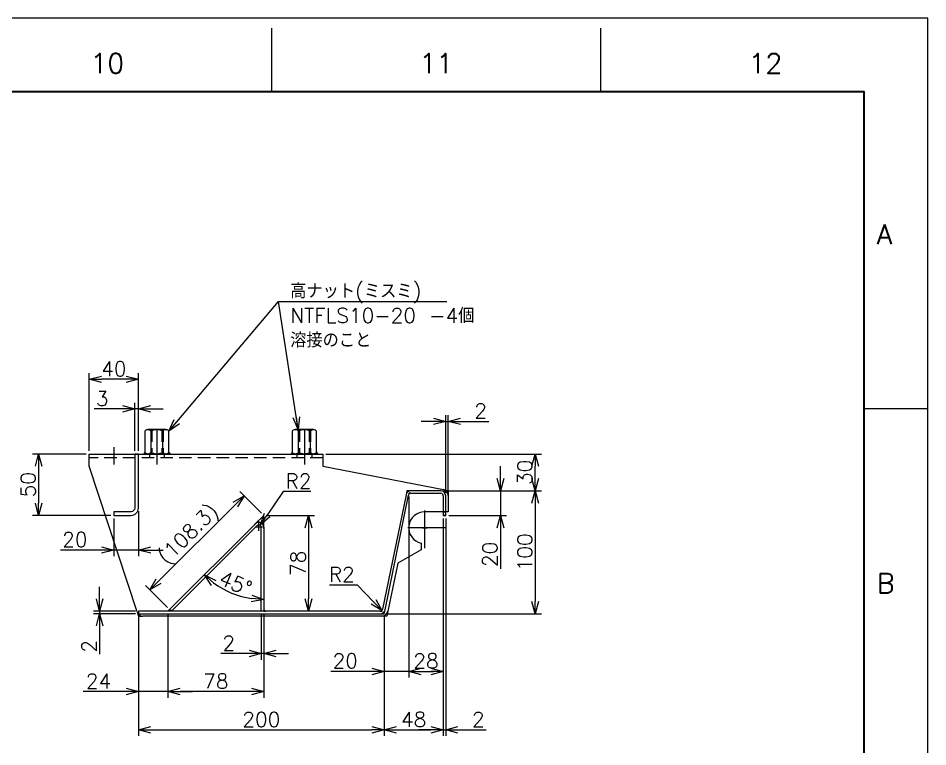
# Model space of a CAD drawing. Header units: millimetres. Extents: x 0 to 3313, y -19 to 2332.
# Drawn here: x 2573 to 3313, y 1739 to 2332 of the extents above; entities that cross this region are included whole.
import ezdxf
from ezdxf import colors
from ezdxf.entities.mleader import LeaderData, LeaderLine
from ezdxf.enums import TextEntityAlignment as Align
from ezdxf.math import Vec2, Vec3

# ---------------------------------------------------------------- set-up
doc = ezdxf.new("R2010")
doc.units = ezdxf.units.MM
doc.header["$LTSCALE"] = 1.6
doc.header["$PDMODE"] = 99
doc.header["$PDSIZE"] = 1
doc.linetypes.add('CENTER2', pattern=[28.575, 19.05, -3.175, 3.175, -3.175])
doc.linetypes.add('HIDDEN', pattern=[9.525, 6.35, -3.175])
for name, color, linetype, lineweight in [('04_HIDDEN', 2, 'HIDDEN', 13), ('05_CENTER', 4, 'CENTER2', 13), ('08_DIM', 3, 'Continuous', 13), ('90_FRAME', 5, 'Continuous', 35)]:
    doc.layers.add(name, color=color, linetype=linetype, lineweight=lineweight)
doc.layers.add('10_DRAFT', color=8, linetype='Continuous', lineweight=0, plot=False)
doc.layers.add('91_BLANK', color=5, linetype='Continuous', lineweight=0, plot=False)
doc.styles.add('KSS_TXT', font='txt.shx', dxfattribs={"bigfont": 'extfont2.shx'})
doc.styles.get("Standard").update_dxf_attribs({"font": 'txt.shx', "bigfont": 'extfont2.shx'})
doc.dimstyles.new('KSS_DIM', dxfattribs={"dimscale": 4, "dimtxt": 3, "dimasz": 2.5, "dimexe": 1.25, "dimexo": 0.625, "dimtad": 1, "dimdsep": 46, "dimtxsty": 'KSS_TXT', "dimblk": 'OPEN30', "dimcen": 0, "dimazin": 2, "dimtfac": 0.75, "dimtmove": 0, "dimatfit": 3, "dimldrblk": 'OPEN30', "dimfxl": 1.25, "dimtolj": 1, "dimarcsym": 0})
doc.dimstyles.new('KSS_DIM$4', dxfattribs={"dimscale": 4, "dimtxt": 3, "dimasz": 2.5, "dimexe": 1.25, "dimexo": 0.625, "dimtad": 1, "dimtih": 1, "dimtoh": 1, "dimdsep": 46, "dimtxsty": 'KSS_TXT', "dimblk": 'OPEN30', "dimcen": 0, "dimse1": 1, "dimazin": 2, "dimtfac": 0.75, "dimtofl": 0, "dimtmove": 0, "dimatfit": 3, "dimldrblk": 'OPEN30', "dimfxl": 1.25, "dimtolj": 1, "dimarcsym": 0})

# ---------------------------------------------------------------- blocks, each defined once
blk = doc.blocks.new('NTFLS-20a_1')
at = {"color": 0}
for p, q in [((-9.8, 1.31), (-9.8, 18.69)), ((-7.35, 20), (7.35, 20)), ((-4.9, 1.31), (-4.9, 18.69)), ((4.9, 18.69), (4.9, 1.31)), ((9.8, 18.69), (9.8, 1.31)), ((-7.35, 0), (7.35, 0))]:
    blk.add_line(p, q, dxfattribs=at)
for centre, radius, start, end in [((-7.35, 17.06), 2.94, 33.626, 146.374), ((0, 10.2), 9.8, 60, 120), ((7.35, 17.06), 2.94, 33.626, 146.374), ((-7.35, 2.94), 2.94, 213.626, 326.374), ((0, 9.8), 9.8, 240, 300), ((7.35, 2.94), 2.94, 213.626, 326.374)]:
    blk.add_arc(centre, radius, start, end, dxfattribs=at)
at = {"layer": '04_HIDDEN', "color": 0}
for p, q in [((-5, 20), (-5, 0)), ((-4, 20), (-4, 0)), ((4, 20), (4, 0)), ((5, 20), (5, 0))]:
    blk.add_line(p, q, dxfattribs=at)
at = {"layer": '10_DRAFT', "linetype": 'CENTER2'}
blk.add_line((0, 20), (0, 0), dxfattribs=at)
blk = doc.blocks.new('_Open30')
at = {"color": 0, "linetype": 'ByBlock', "lineweight": -2}
for p, q in [((-1, 0.268), (0, 0)), ((0, 0), (-1, -0.268)), ((0, 0), (-1, 0))]:
    blk.add_line(p, q, dxfattribs=at)
blk = doc.blocks.new('*D20')
at = {"layer": '08_DIM', "color": 0, "lineweight": -2, "transparency": 16777216}
for p, q in [((2770.78, 1928.65), (2752.93, 1946.49)), ((2686.95, 1873.44), (2749.4, 1935.89)), ((2694.19, 1852.06), (2676.35, 1869.91))]:
    blk.add_line(p, q, dxfattribs=at)
at = {"layer": 'Defpoints', "color": 0, "transparency": 16777216}
for p in [(2756.47, 1942.96), (2772.55, 1926.88), (2695.96, 1850.29)]:
    blk.add_point(p, dxfattribs=at)
at = {"layer": '08_DIM', "color": 0, "lineweight": -2, "transparency": 16777216, "xscale": 10, "yscale": 10, "zscale": 10}
for p, rotation in [((2756.47, 1942.96), 44.99999999995373), ((2679.88, 1866.37), 224.9999999999537)]:
    blk.add_blockref('_Open30', p, dxfattribs=dict(at, rotation=rotation))
at = {"layer": '08_DIM', "color": 0, "transparency": 16777216, "insert": (2712.16, 1910.67), "char_height": 12, "attachment_point": 5, "rotation": 45, "style": 'KSS_TXT'}
blk.add_mtext('\\A1;(108.3)', dxfattribs=at)
blk = doc.blocks.new('*D21')
at = {"layer": '08_DIM', "color": 0, "lineweight": -2, "transparency": 16777216}
for p, q in [((2770.55, 1846.38), (2770.55, 1809.43)), ((2772.55, 1846.38), (2772.55, 1809.43)), ((2760.55, 1814.43), (2737.55, 1814.43)), ((2772.55, 1814.43), (2770.55, 1814.43)), ((2782.55, 1814.43), (2792.55, 1814.43))]:
    blk.add_line(p, q, dxfattribs=at)
at = {"layer": 'Defpoints', "color": 0, "transparency": 16777216}
for p in [(2770.55, 1848.88), (2772.55, 1848.88), (2770.55, 1814.43)]:
    blk.add_point(p, dxfattribs=at)
at = {"layer": '08_DIM', "color": 0, "lineweight": -2, "transparency": 16777216, "xscale": 10, "yscale": 10, "zscale": 10}
blk.add_blockref('_Open30', (2770.55, 1814.43), dxfattribs=at)
at = {"layer": '08_DIM', "color": 0, "lineweight": -2, "transparency": 16777216, "xscale": 10, "yscale": 10, "zscale": 10, "rotation": 180}
blk.add_blockref('_Open30', (2772.55, 1814.43), dxfattribs=at)
at = {"layer": '08_DIM', "color": 0, "transparency": 16777216, "insert": (2744.05, 1822.93), "char_height": 12, "attachment_point": 5, "style": 'KSS_TXT'}
blk.add_mtext('\\A1;2', dxfattribs=at)
blk = doc.blocks.new('*D22')
at = {"layer": '08_DIM', "color": 0, "lineweight": -2, "transparency": 16777216}
for p, q in [((2638.99, 1858.88), (2638.99, 1868.88)), ((2668.05, 1848.88), (2633.99, 1848.88)), ((2668.05, 1846.88), (2633.99, 1846.88)), ((2638.99, 1848.88), (2638.99, 1846.88)), ((2638.99, 1836.88), (2638.99, 1813.88))]:
    blk.add_line(p, q, dxfattribs=at)
at = {"layer": 'Defpoints', "color": 0, "transparency": 16777216}
for p in [(2638.99, 1846.88), (2670.55, 1848.88), (2670.55, 1846.88)]:
    blk.add_point(p, dxfattribs=at)
at = {"layer": '08_DIM', "color": 0, "lineweight": -2, "transparency": 16777216, "xscale": 10, "yscale": 10, "zscale": 10}
for p, rotation in [((2638.99, 1848.88), 270), ((2638.99, 1846.88), 90)]:
    blk.add_blockref('_Open30', p, dxfattribs=dict(at, rotation=rotation))
at = {"layer": '08_DIM', "color": 0, "transparency": 16777216, "insert": (2630.49, 1820.38), "char_height": 12, "attachment_point": 5, "rotation": 90, "style": 'KSS_TXT'}
blk.add_mtext('\\A1;2', dxfattribs=at)
blk = doc.blocks.new('*D31')
at = {"layer": '08_DIM', "color": 0, "lineweight": -2, "transparency": 16777216}
blk.add_arc((2772.55, 1926.88), 68.39, 233.38508, 261.61492, dxfattribs=at)
at = {"layer": 'Defpoints', "color": 0, "transparency": 16777216}
for p in [(2765.72, 1920.05), (2772.55, 1917.22), (2738.35, 1867.65), (2695.96, 1850.29), (2772.55, 1848.88)]:
    blk.add_point(p, dxfattribs=at)
at = {"layer": '08_DIM', "color": 0, "lineweight": -2, "transparency": 16777216, "xscale": 10, "yscale": 10, "zscale": 10}
for p, rotation in [((2724.19, 1878.52), 139.1925388330812), ((2772.55, 1858.49), 355.807461166874)]:
    blk.add_blockref('_Open30', p, dxfattribs=dict(at, rotation=rotation))
at = {"layer": '08_DIM', "color": 0, "transparency": 16777216, "insert": (2749.63, 1871.56), "char_height": 12, "attachment_point": 5, "rotation": 337.5, "style": 'KSS_TXT'}
blk.add_mtext('\\A1;45%%d', dxfattribs=at)
blk = doc.blocks.new('*D32')
at = {"layer": '08_DIM', "color": 0, "lineweight": -2, "transparency": 16777216}
for p, q in [((2670.55, 1844.38), (2670.55, 1778.47)), ((2694.55, 1846.38), (2694.55, 1778.47)), ((2660.55, 1783.47), (2625.55, 1783.47)), ((2694.55, 1783.47), (2670.55, 1783.47)), ((2704.55, 1783.47), (2714.55, 1783.47))]:
    blk.add_line(p, q, dxfattribs=at)
at = {"layer": 'Defpoints', "color": 0, "transparency": 16777216}
for p in [(2670.55, 1846.88), (2694.55, 1848.88), (2670.55, 1783.47)]:
    blk.add_point(p, dxfattribs=at)
at = {"layer": '08_DIM', "color": 0, "lineweight": -2, "transparency": 16777216, "xscale": 10, "yscale": 10, "zscale": 10}
blk.add_blockref('_Open30', (2670.55, 1783.47), dxfattribs=at)
at = {"layer": '08_DIM', "color": 0, "lineweight": -2, "transparency": 16777216, "xscale": 10, "yscale": 10, "zscale": 10, "rotation": 180}
blk.add_blockref('_Open30', (2694.55, 1783.47), dxfattribs=at)
at = {"layer": '08_DIM', "color": 0, "transparency": 16777216, "insert": (2638.05, 1791.97), "char_height": 12, "attachment_point": 5, "style": 'KSS_TXT'}
blk.add_mtext('\\A1;24', dxfattribs=at)
blk = doc.blocks.new('*D33')
at = {"layer": '08_DIM', "color": 0, "lineweight": -2, "transparency": 16777216}
for p, q in [((2694.55, 1846.38), (2694.55, 1778.47)), ((2772.55, 1846.38), (2772.55, 1778.47)), ((2762.55, 1783.47), (2704.55, 1783.47))]:
    blk.add_line(p, q, dxfattribs=at)
at = {"layer": 'Defpoints', "color": 0, "transparency": 16777216}
for p in [(2694.55, 1848.88), (2772.55, 1848.88), (2694.55, 1783.47)]:
    blk.add_point(p, dxfattribs=at)
at = {"layer": '08_DIM', "color": 0, "lineweight": -2, "transparency": 16777216, "xscale": 10, "yscale": 10, "zscale": 10, "rotation": 180}
blk.add_blockref('_Open30', (2694.55, 1783.47), dxfattribs=at)
at = {"layer": '08_DIM', "color": 0, "lineweight": -2, "transparency": 16777216, "xscale": 10, "yscale": 10, "zscale": 10}
blk.add_blockref('_Open30', (2772.55, 1783.47), dxfattribs=at)
at = {"layer": '08_DIM', "color": 0, "transparency": 16777216, "insert": (2733.55, 1791.97), "char_height": 12, "attachment_point": 5, "style": 'KSS_TXT'}
blk.add_mtext('\\A1;78', dxfattribs=at)
blk = doc.blocks.new('*D34')
at = {"layer": '08_DIM', "color": 0, "lineweight": -2, "transparency": 16777216}
for p, q in [((2775.05, 1926.88), (2813.91, 1926.88)), ((2808.91, 1916.88), (2808.91, 1858.88)), ((2811.41, 1848.88), (2803.91, 1848.88))]:
    blk.add_line(p, q, dxfattribs=at)
at = {"layer": 'Defpoints', "color": 0, "transparency": 16777216}
for p in [(2772.55, 1926.88), (2808.91, 1848.88), (2813.91, 1848.88)]:
    blk.add_point(p, dxfattribs=at)
at = {"layer": '08_DIM', "color": 0, "lineweight": -2, "transparency": 16777216, "xscale": 10, "yscale": 10, "zscale": 10}
for p, rotation in [((2808.91, 1926.88), 90), ((2808.91, 1848.88), 270)]:
    blk.add_blockref('_Open30', p, dxfattribs=dict(at, rotation=rotation))
at = {"layer": '08_DIM', "color": 0, "transparency": 16777216, "insert": (2800.41, 1887.88), "char_height": 12, "attachment_point": 5, "rotation": 90, "style": 'KSS_TXT'}
blk.add_mtext('\\A1;78', dxfattribs=at)
blk = doc.blocks.new('*D35')
at = {"layer": '08_DIM', "color": 0, "lineweight": -2, "transparency": 16777216}
for p, q in [((2657.55, 2013.6), (2634.55, 2013.6)), ((2667.55, 1979.38), (2667.55, 2018.6)), ((2670.55, 2013.6), (2667.55, 2013.6)), ((2670.55, 1979.38), (2670.55, 2018.6)), ((2680.55, 2013.6), (2690.55, 2013.6))]:
    blk.add_line(p, q, dxfattribs=at)
at = {"layer": 'Defpoints', "color": 0, "transparency": 16777216}
for p in [(2667.55, 2013.6), (2667.55, 1976.88), (2670.55, 1976.88)]:
    blk.add_point(p, dxfattribs=at)
at = {"layer": '08_DIM', "color": 0, "lineweight": -2, "transparency": 16777216, "xscale": 10, "yscale": 10, "zscale": 10}
blk.add_blockref('_Open30', (2667.55, 2013.6), dxfattribs=at)
at = {"layer": '08_DIM', "color": 0, "lineweight": -2, "transparency": 16777216, "xscale": 10, "yscale": 10, "zscale": 10, "rotation": 180}
blk.add_blockref('_Open30', (2670.55, 2013.6), dxfattribs=at)
at = {"layer": '08_DIM', "color": 0, "transparency": 16777216, "insert": (2641.05, 2022.1), "char_height": 12, "attachment_point": 5, "style": 'KSS_TXT'}
blk.add_mtext('\\A1;3', dxfattribs=at)
blk = doc.blocks.new('*D36')
at = {"layer": '08_DIM', "color": 0, "lineweight": -2, "transparency": 16777216}
for p, q in [((2650.55, 1924.38), (2650.55, 1893.73)), ((2670.55, 1930.38), (2670.55, 1893.73)), ((2640.55, 1898.73), (2607.05, 1898.73)), ((2670.55, 1898.73), (2650.55, 1898.73)), ((2680.55, 1898.73), (2690.55, 1898.73))]:
    blk.add_line(p, q, dxfattribs=at)
at = {"layer": 'Defpoints', "color": 0, "transparency": 16777216}
for p in [(2670.55, 1932.88), (2650.55, 1926.88), (2650.55, 1898.73)]:
    blk.add_point(p, dxfattribs=at)
at = {"layer": '08_DIM', "color": 0, "lineweight": -2, "transparency": 16777216, "xscale": 10, "yscale": 10, "zscale": 10}
blk.add_blockref('_Open30', (2650.55, 1898.73), dxfattribs=at)
at = {"layer": '08_DIM', "color": 0, "lineweight": -2, "transparency": 16777216, "xscale": 10, "yscale": 10, "zscale": 10, "rotation": 180}
blk.add_blockref('_Open30', (2670.55, 1898.73), dxfattribs=at)
at = {"layer": '08_DIM', "color": 0, "transparency": 16777216, "insert": (2618.8, 1907.23), "char_height": 12, "attachment_point": 5, "style": 'KSS_TXT'}
blk.add_mtext('\\A1;20', dxfattribs=at)
blk = doc.blocks.new('*D37')
at = {"layer": '08_DIM', "color": 0, "lineweight": -2, "transparency": 16777216}
for p, q in [((2628.05, 1976.88), (2584.36, 1976.88)), ((2589.36, 1966.88), (2589.36, 1936.88)), ((2648.05, 1926.88), (2584.36, 1926.88))]:
    blk.add_line(p, q, dxfattribs=at)
at = {"layer": 'Defpoints', "color": 0, "transparency": 16777216}
for p in [(2630.55, 1976.88), (2589.36, 1926.88), (2650.55, 1926.88)]:
    blk.add_point(p, dxfattribs=at)
at = {"layer": '08_DIM', "color": 0, "lineweight": -2, "transparency": 16777216, "xscale": 10, "yscale": 10, "zscale": 10}
for p, rotation in [((2589.36, 1976.88), 90), ((2589.36, 1926.88), 270)]:
    blk.add_blockref('_Open30', p, dxfattribs=dict(at, rotation=rotation))
at = {"layer": '08_DIM', "color": 0, "transparency": 16777216, "insert": (2580.85, 1951.88), "char_height": 12, "attachment_point": 5, "rotation": 90, "style": 'KSS_TXT'}
blk.add_mtext('\\A1;50', dxfattribs=at)
blk = doc.blocks.new('*D42')
at = {"layer": '08_DIM', "color": 0, "lineweight": -2, "transparency": 16777216}
for p, q in [((2918.55, 1924.38), (2918.55, 1747.32)), ((2870.55, 1844.38), (2870.55, 1747.32)), ((2880.55, 1752.32), (2908.55, 1752.32))]:
    blk.add_line(p, q, dxfattribs=at)
at = {"layer": 'Defpoints', "color": 0, "transparency": 16777216}
for p in [(2918.55, 1926.88), (2870.55, 1846.88), (2918.55, 1752.32)]:
    blk.add_point(p, dxfattribs=at)
at = {"layer": '08_DIM', "color": 0, "lineweight": -2, "transparency": 16777216, "xscale": 10, "yscale": 10, "zscale": 10, "rotation": 180}
blk.add_blockref('_Open30', (2870.55, 1752.32), dxfattribs=at)
at = {"layer": '08_DIM', "color": 0, "lineweight": -2, "transparency": 16777216, "xscale": 10, "yscale": 10, "zscale": 10}
blk.add_blockref('_Open30', (2918.55, 1752.32), dxfattribs=at)
at = {"layer": '08_DIM', "color": 0, "transparency": 16777216, "insert": (2894.55, 1760.82), "char_height": 12, "attachment_point": 5, "style": 'KSS_TXT'}
blk.add_mtext('\\A1;48', dxfattribs=at)
blk = doc.blocks.new('*D44')
at = {"layer": '08_DIM', "color": 0, "lineweight": -2, "transparency": 16777216}
for p, q in [((2965.07, 1956.88), (2965.07, 1966.88)), ((2919.05, 1946.88), (2970.07, 1946.88)), ((2965.07, 1946.88), (2965.07, 1926.88)), ((2923.05, 1926.88), (2970.07, 1926.88)), ((2965.07, 1916.88), (2965.07, 1883.38))]:
    blk.add_line(p, q, dxfattribs=at)
at = {"layer": 'Defpoints', "color": 0, "transparency": 16777216}
for p in [(2916.55, 1946.88), (2920.55, 1926.88), (2965.07, 1926.88)]:
    blk.add_point(p, dxfattribs=at)
at = {"layer": '08_DIM', "color": 0, "lineweight": -2, "transparency": 16777216, "xscale": 10, "yscale": 10, "zscale": 10}
for p, rotation in [((2965.07, 1946.88), 270), ((2965.07, 1926.88), 90)]:
    blk.add_blockref('_Open30', p, dxfattribs=dict(at, rotation=rotation))
at = {"layer": '08_DIM', "color": 0, "transparency": 16777216, "insert": (2956.57, 1895.13), "char_height": 12, "attachment_point": 5, "rotation": 90, "style": 'KSS_TXT'}
blk.add_mtext('\\A1;20', dxfattribs=at)
blk = doc.blocks.new('*D48')
at = {"layer": '08_DIM', "color": 0, "lineweight": -2, "transparency": 16777216}
for p, q in [((2920.55, 1945.38), (2920.55, 2008.45)), ((2922.55, 1945.58), (2922.55, 2008.45)), ((2910.55, 2003.45), (2900.55, 2003.45)), ((2920.55, 2003.45), (2922.55, 2003.45)), ((2932.55, 2003.45), (2955.55, 2003.45))]:
    blk.add_line(p, q, dxfattribs=at)
at = {"layer": 'Defpoints', "color": 0, "transparency": 16777216}
for p in [(2922.55, 2003.45), (2920.55, 1942.88), (2922.55, 1943.08)]:
    blk.add_point(p, dxfattribs=at)
at = {"layer": '08_DIM', "color": 0, "lineweight": -2, "transparency": 16777216, "xscale": 10, "yscale": 10, "zscale": 10}
blk.add_blockref('_Open30', (2920.55, 2003.45), dxfattribs=at)
at = {"layer": '08_DIM', "color": 0, "lineweight": -2, "transparency": 16777216, "xscale": 10, "yscale": 10, "zscale": 10, "rotation": 180}
blk.add_blockref('_Open30', (2922.55, 2003.45), dxfattribs=at)
at = {"layer": '08_DIM', "color": 0, "transparency": 16777216, "insert": (2949.05, 2011.95), "char_height": 12, "attachment_point": 5, "style": 'KSS_TXT'}
blk.add_mtext('\\A1;2', dxfattribs=at)
blk = doc.blocks.new('*D51')
at = {"layer": '08_DIM', "color": 0, "lineweight": -2, "transparency": 16777216}
for p, q in [((2670.55, 1844.38), (2670.55, 1747.32)), ((2870.55, 1844.38), (2870.55, 1747.32)), ((2680.55, 1752.32), (2860.55, 1752.32))]:
    blk.add_line(p, q, dxfattribs=at)
at = {"layer": 'Defpoints', "color": 0, "transparency": 16777216}
for p in [(2670.55, 1846.88), (2870.55, 1846.88), (2870.55, 1752.32)]:
    blk.add_point(p, dxfattribs=at)
at = {"layer": '08_DIM', "color": 0, "lineweight": -2, "transparency": 16777216, "xscale": 10, "yscale": 10, "zscale": 10, "rotation": 180}
blk.add_blockref('_Open30', (2670.55, 1752.32), dxfattribs=at)
at = {"layer": '08_DIM', "color": 0, "lineweight": -2, "transparency": 16777216, "xscale": 10, "yscale": 10, "zscale": 10}
blk.add_blockref('_Open30', (2870.55, 1752.32), dxfattribs=at)
at = {"layer": '08_DIM', "color": 0, "transparency": 16777216, "insert": (2770.55, 1760.82), "char_height": 12, "attachment_point": 5, "style": 'KSS_TXT'}
blk.add_mtext('\\A1;200', dxfattribs=at)
blk = doc.blocks.new('*D52')
at = {"layer": '08_DIM', "color": 0, "lineweight": -2, "transparency": 16777216}
for p, q in [((2788.29, 1946.38), (2775.27, 1927.16)), ((2810.79, 1946.38), (2788.29, 1946.38))]:
    blk.add_line(p, q, dxfattribs=at)
at = {"layer": 'Defpoints', "color": 0, "transparency": 16777216}
for p in [(2768.55, 1917.22), (2769.67, 1918.88)]:
    blk.add_point(p, dxfattribs=at)
at = {"layer": '08_DIM', "color": 0, "lineweight": -2, "transparency": 16777216, "xscale": 10, "yscale": 10, "zscale": 10, "rotation": 235.9019164859715}
blk.add_blockref('_Open30', (2769.67, 1918.88), dxfattribs=at)
at = {"layer": '08_DIM', "color": 0, "transparency": 16777216, "insert": (2800.79, 1954.88), "char_height": 12, "attachment_point": 5, "style": 'KSS_TXT'}
blk.add_mtext('\\A1;R2', dxfattribs=at)
blk = doc.blocks.new('*D54')
at = {"layer": '08_DIM', "color": 0, "lineweight": -2, "transparency": 16777216}
for p, q in [((2823.05, 1976.88), (2998.43, 1976.88)), ((2993.43, 1956.88), (2993.43, 1966.88)), ((2919.05, 1946.88), (2998.43, 1946.88))]:
    blk.add_line(p, q, dxfattribs=at)
at = {"layer": 'Defpoints', "color": 0, "transparency": 16777216}
for p in [(2820.55, 1976.88), (2993.43, 1976.88), (2916.55, 1946.88)]:
    blk.add_point(p, dxfattribs=at)
at = {"layer": '08_DIM', "color": 0, "lineweight": -2, "transparency": 16777216, "xscale": 10, "yscale": 10, "zscale": 10}
for p, rotation in [((2993.43, 1976.88), 90), ((2993.43, 1946.88), 270)]:
    blk.add_blockref('_Open30', p, dxfattribs=dict(at, rotation=rotation))
at = {"layer": '08_DIM', "color": 0, "transparency": 16777216, "insert": (2984.93, 1961.88), "char_height": 12, "attachment_point": 5, "rotation": 90, "style": 'KSS_TXT'}
blk.add_mtext('\\A1;30', dxfattribs=at)
blk = doc.blocks.new('*D55')
at = {"layer": '08_DIM', "color": 0, "lineweight": -2, "transparency": 16777216}
for p, q in [((2890.55, 1942.38), (2890.55, 1794.92)), ((2918.55, 1924.38), (2918.55, 1794.92)), ((2900.55, 1799.92), (2908.55, 1799.92))]:
    blk.add_line(p, q, dxfattribs=at)
at = {"layer": 'Defpoints', "color": 0, "transparency": 16777216}
for p in [(2890.55, 1944.88), (2918.55, 1926.88), (2918.55, 1799.92)]:
    blk.add_point(p, dxfattribs=at)
at = {"layer": '08_DIM', "color": 0, "lineweight": -2, "transparency": 16777216, "xscale": 10, "yscale": 10, "zscale": 10, "rotation": 180}
blk.add_blockref('_Open30', (2890.55, 1799.92), dxfattribs=at)
at = {"layer": '08_DIM', "color": 0, "lineweight": -2, "transparency": 16777216, "xscale": 10, "yscale": 10, "zscale": 10}
blk.add_blockref('_Open30', (2918.55, 1799.92), dxfattribs=at)
at = {"layer": '08_DIM', "color": 0, "transparency": 16777216, "insert": (2904.55, 1808.42), "char_height": 12, "attachment_point": 5, "style": 'KSS_TXT'}
blk.add_mtext('\\A1;28', dxfattribs=at)
blk = doc.blocks.new('*D56')
at = {"layer": '08_DIM', "color": 0, "lineweight": -2, "transparency": 16777216}
for p, q in [((2918.55, 1924.38), (2918.55, 1747.32)), ((2920.55, 1924.38), (2920.55, 1747.32)), ((2908.55, 1752.32), (2898.55, 1752.32)), ((2918.55, 1752.32), (2920.55, 1752.32)), ((2930.55, 1752.32), (2953.55, 1752.32))]:
    blk.add_line(p, q, dxfattribs=at)
at = {"layer": 'Defpoints', "color": 0, "transparency": 16777216}
for p in [(2918.55, 1926.88), (2920.55, 1926.88), (2920.55, 1752.32)]:
    blk.add_point(p, dxfattribs=at)
at = {"layer": '08_DIM', "color": 0, "lineweight": -2, "transparency": 16777216, "xscale": 10, "yscale": 10, "zscale": 10}
blk.add_blockref('_Open30', (2918.55, 1752.32), dxfattribs=at)
at = {"layer": '08_DIM', "color": 0, "lineweight": -2, "transparency": 16777216, "xscale": 10, "yscale": 10, "zscale": 10, "rotation": 180}
blk.add_blockref('_Open30', (2920.55, 1752.32), dxfattribs=at)
at = {"layer": '08_DIM', "color": 0, "transparency": 16777216, "insert": (2947.05, 1760.82), "char_height": 12, "attachment_point": 5, "style": 'KSS_TXT'}
blk.add_mtext('\\A1;2', dxfattribs=at)
blk = doc.blocks.new('*D63')
at = {"layer": '08_DIM', "color": 0, "lineweight": -2, "transparency": 16777216}
for p, q in [((2630.55, 1979.38), (2630.55, 2042.69)), ((2670.55, 1979.38), (2670.55, 2042.69)), ((2660.55, 2037.69), (2640.55, 2037.69))]:
    blk.add_line(p, q, dxfattribs=at)
at = {"layer": 'Defpoints', "color": 0, "transparency": 16777216}
for p in [(2630.55, 2037.69), (2630.55, 1976.88), (2670.55, 1976.88)]:
    blk.add_point(p, dxfattribs=at)
at = {"layer": '08_DIM', "color": 0, "lineweight": -2, "transparency": 16777216, "xscale": 10, "yscale": 10, "zscale": 10, "rotation": 180}
blk.add_blockref('_Open30', (2630.55, 2037.69), dxfattribs=at)
at = {"layer": '08_DIM', "color": 0, "lineweight": -2, "transparency": 16777216, "xscale": 10, "yscale": 10, "zscale": 10}
blk.add_blockref('_Open30', (2670.55, 2037.69), dxfattribs=at)
at = {"layer": '08_DIM', "color": 0, "transparency": 16777216, "insert": (2650.55, 2046.19), "char_height": 12, "attachment_point": 5, "style": 'KSS_TXT'}
blk.add_mtext('\\A1;40', dxfattribs=at)
blk = doc.blocks.new('*D64')
at = {"layer": '08_DIM', "color": 0, "lineweight": -2, "transparency": 16777216}
for p, q in [((2890.55, 1942.38), (2890.55, 1794.92)), ((2870.55, 1844.38), (2870.55, 1794.92)), ((2860.55, 1799.92), (2827.05, 1799.92)), ((2890.55, 1799.92), (2870.55, 1799.92)), ((2900.55, 1799.92), (2910.55, 1799.92))]:
    blk.add_line(p, q, dxfattribs=at)
at = {"layer": 'Defpoints', "color": 0, "transparency": 16777216}
for p in [(2890.55, 1944.88), (2870.55, 1846.88), (2870.55, 1799.92)]:
    blk.add_point(p, dxfattribs=at)
at = {"layer": '08_DIM', "color": 0, "lineweight": -2, "transparency": 16777216, "xscale": 10, "yscale": 10, "zscale": 10}
blk.add_blockref('_Open30', (2870.55, 1799.92), dxfattribs=at)
at = {"layer": '08_DIM', "color": 0, "lineweight": -2, "transparency": 16777216, "xscale": 10, "yscale": 10, "zscale": 10, "rotation": 180}
blk.add_blockref('_Open30', (2890.55, 1799.92), dxfattribs=at)
at = {"layer": '08_DIM', "color": 0, "transparency": 16777216, "insert": (2838.8, 1808.42), "char_height": 12, "attachment_point": 5, "style": 'KSS_TXT'}
blk.add_mtext('\\A1;20', dxfattribs=at)
blk = doc.blocks.new('*D65')
at = {"layer": '08_DIM', "color": 0, "lineweight": -2, "transparency": 16777216}
for p, q in [((2919.05, 1946.88), (2998.43, 1946.88)), ((2993.43, 1936.88), (2993.43, 1856.88)), ((2873.05, 1846.88), (2998.43, 1846.88))]:
    blk.add_line(p, q, dxfattribs=at)
at = {"layer": 'Defpoints', "color": 0, "transparency": 16777216}
for p in [(2916.55, 1946.88), (2870.55, 1846.88), (2993.43, 1846.88)]:
    blk.add_point(p, dxfattribs=at)
at = {"layer": '08_DIM', "color": 0, "lineweight": -2, "transparency": 16777216, "xscale": 10, "yscale": 10, "zscale": 10}
for p, rotation in [((2993.43, 1946.88), 90), ((2993.43, 1846.88), 270)]:
    blk.add_blockref('_Open30', p, dxfattribs=dict(at, rotation=rotation))
at = {"layer": '08_DIM', "color": 0, "transparency": 16777216, "insert": (2984.93, 1896.88), "char_height": 12, "attachment_point": 5, "rotation": 90, "style": 'KSS_TXT'}
blk.add_mtext('\\A1;100', dxfattribs=at)
blk = doc.blocks.new('*D137')
at = {"layer": '08_DIM', "color": 0, "lineweight": -2, "transparency": 16777216}
for p, q in [((2826, 1870.33), (2848.5, 1870.33)), ((2848.5, 1870.33), (2861.72, 1856.64))]:
    blk.add_line(p, q, dxfattribs=at)
at = {"layer": 'Defpoints', "color": 0, "transparency": 16777216}
for p in [(2867.28, 1850.88), (2868.67, 1849.44)]:
    blk.add_point(p, dxfattribs=at)
at = {"layer": '08_DIM', "color": 0, "lineweight": -2, "transparency": 16777216, "xscale": 10, "yscale": 10, "zscale": 10, "rotation": 313.9935012659483}
blk.add_blockref('_Open30', (2868.67, 1849.44), dxfattribs=at)
at = {"layer": '08_DIM', "color": 0, "transparency": 16777216, "insert": (2836, 1878.83), "char_height": 12, "attachment_point": 5, "style": 'KSS_TXT'}
blk.add_mtext('\\A1;R2', dxfattribs=at)

msp = doc.modelspace()

# ---------------------------------------------------------------- hatches: boundary and pattern name
h = msp.add_hatch(color=3)
h.dxf.hatch_style = 1
h.paths.add_polyline_path([(2675.746, 1978.193), (2674.678, 1976.88), (2678.195, 1976.88, -0.251062)])
h = msp.add_hatch(color=3)
h.dxf.hatch_style = 1
h.paths.add_polyline_path([(2695.345, 1978.193), (2696.413, 1976.88), (2692.895, 1976.88, 0.251062)])
h = msp.add_hatch(color=3)
h.dxf.hatch_style = 1
h.paths.add_polyline_path([(2795.746, 1978.193), (2794.678, 1976.88), (2798.195, 1976.88, -0.251062)])
h = msp.add_hatch(color=3)
h.dxf.hatch_style = 1
h.paths.add_polyline_path([(2815.345, 1978.193), (2816.413, 1976.88), (2812.895, 1976.88, 0.251062)])

# ---------------------------------------------------------------- linework, layer by layer
at = {"color": 0}
for p, q in [((2630.545, 1976.88), (2820.545, 1976.88)), ((2630.545, 1966.88), (2630.545, 1976.88)), ((2630.545, 1976.88), (2820.545, 1976.88)), ((2820.545, 1976.88), (2820.545, 1973.88)), ((2820.545, 1976.88), (2820.545, 1966.88)), ((2669.417, 1848.322), (2630.545, 1966.88)), ((2820.545, 1966.88), (2918.883, 1947.897)), ((2916.545, 1946.88), (2892.178, 1946.88)), ((2888.259, 1943.68), (2869.239, 1850.48)), ((2871.198, 1850.08), (2890.219, 1943.28)), ((2892.178, 1944.88), (2916.545, 1944.88)), ((2918.545, 1942.88), (2918.545, 1926.88)), ((2920.545, 1926.88), (2920.545, 1942.88)), ((2922.545, 1943.08), (2922.545, 1934.88)), ((2922.545, 1934.88), (2922.545, 1929.88)), ((2922.545, 1929.88), (2903.545, 1929.88)), ((2918.545, 1926.88), (2920.545, 1926.88)), ((2920.545, 1926.88), (2918.545, 1926.88)), ((2922.545, 1929.88), (2920.545, 1929.88)), ((2695.959, 1850.294), (2765.717, 1920.052)), ((2767.131, 1918.637), (2697.374, 1848.88)), ((2770.545, 1848.88), (2770.545, 1917.223)), ((2772.545, 1917.223), (2772.545, 1848.88)), ((2900.545, 1904.231), (2900.545, 1898.88)), ((2900.545, 1898.88), (2881.712, 1888.007)), ((2881.712, 1888.007), (2873.387, 1848.84)), ((2697.374, 1848.88), (2695.959, 1850.294)), ((2867.279, 1848.88), (2670.545, 1848.88)), ((2670.545, 1848.88), (2670.545, 1846.88)), ((2670.545, 1846.88), (2867.279, 1846.88)), ((2868.496, 1844.88), (2674.168, 1844.88)), ((2772.545, 1848.88), (2770.545, 1848.88))]:
    msp.add_line(p, q, dxfattribs=at)
at = {"color": 3}
for p, q in [((2675.746, 1978.193), (2674.678, 1976.88)), ((2695.345, 1978.193), (2696.413, 1976.88)), ((2795.746, 1978.193), (2794.678, 1976.88)), ((2815.345, 1978.193), (2816.413, 1976.88))]:
    msp.add_line(p, q, dxfattribs=at)
at = {"color": 0}
msp.add_lwpolyline([(2670.545, 1932.88), (2670.545, 1976.88), (2667.545, 1976.88), (2667.545, 1932.88, -0.4142136), (2664.545, 1929.88), (2650.545, 1929.88), (2650.545, 1926.88), (2664.545, 1926.88, 0.4142136)], format="xyb", close=True, dxfattribs=at)
at = {"color": 3}
msp.add_lwpolyline([(2772.545, 1848.88), (2774.045, 1848.88), (2772.545, 1850.38), (2772.545, 1850.38)], close=True, dxfattribs=at)
at = {"color": 0}
for centre, radius, start, end in [((2892.178, 1942.88), 4, 90, 168.465379), ((2916.545, 1942.88), 4, 0, 90), ((2917.545, 1943.08), 5, 0, 74.475889), ((2892.178, 1942.88), 2, 90, 168.465379), ((2916.545, 1942.88), 2, 0, 90), ((2903.545, 1916.88), 13, 90, 256.657636), ((2768.545, 1917.223), 4, 0, 135), ((2768.545, 1917.223), 2, 0, 135), ((2867.279, 1850.88), 2, 270, 348.465379), ((2674.168, 1849.88), 5, 198.152706, 270), ((2867.279, 1850.88), 4, 270, 348.465379), ((2868.496, 1849.88), 5, 270, 348)]:
    msp.add_arc(centre, radius, start, end, dxfattribs=at)
at = {"layer": '04_HIDDEN'}
for p, q in [((2679.545, 1976.88), (2679.545, 1973.88)), ((2691.545, 1976.88), (2691.545, 1973.88)), ((2799.545, 1976.88), (2799.545, 1973.88)), ((2811.545, 1976.88), (2811.545, 1973.88)), ((2820.545, 1973.88), (2630.545, 1973.88)), ((2918.545, 1929.88), (2920.545, 1929.88))]:
    msp.add_line(p, q, dxfattribs=at)
at = {"layer": '05_CENTER'}
for p, q in [((2650.545, 1982.37), (2650.545, 1968.266)), ((2685.545, 1982.37), (2685.545, 1968.266)), ((2805.545, 1982.37), (2805.545, 1968.266)), ((2903.545, 1900.312), (2903.545, 1933.448)), ((2920.113, 1916.88), (2886.977, 1916.88))]:
    msp.add_line(p, q, dxfattribs=at)
at = {"layer": '08_DIM'}
for p, q in [((2888.912, 1946.88), (2888.259, 1943.68)), ((2892.178, 1946.88), (2888.912, 1946.88)), ((2918.883, 1947.897), (2922.545, 1946.88)), ((2922.545, 1946.88), (2922.545, 1943.08)), ((2890.545, 1944.88), (2890.219, 1943.28)), ((2892.178, 1944.88), (2890.545, 1944.88)), ((2772.545, 1926.88), (2765.088, 1919.423)), ((2772.545, 1916.334), (2772.545, 1926.88)), ((2771.545, 1917.223), (2765.545, 1917.223)), ((2768.545, 1914.223), (2768.545, 1922.119)), ((2695.959, 1850.294), (2694.545, 1848.88)), ((2868.912, 1848.88), (2869.239, 1850.48)), ((2669.417, 1848.322), (2670.545, 1844.88)), ((2670.545, 1844.88), (2674.168, 1844.88)), ((2867.279, 1848.88), (2868.912, 1848.88)), ((2867.279, 1846.88), (2870.545, 1846.88)), ((2872.545, 1844.88), (2868.496, 1844.88)), ((2870.545, 1846.88), (2871.198, 1850.08)), ((2873.387, 1848.84), (2872.545, 1844.88))]:
    msp.add_line(p, q, dxfattribs=at)
at = {"layer": '10_DRAFT'}
for p, q in [((2901.703, 1916.88), (2905.387, 1916.88)), ((2903.545, 1915.038), (2903.545, 1918.722))]:
    msp.add_line(p, q, dxfattribs=at)
at = {"layer": '90_FRAME', "color": 4, "lineweight": 13}
for p, q in [((2779.104, 2271.831), (2779.104, 2323.679)), ((3046.838, 2271.831), (3046.838, 2323.679)), ((3312.803, 2013.69), (3260.956, 2013.69))]:
    msp.add_line(p, q, dxfattribs=at)
at = {"layer": '90_FRAME'}
msp.add_lwpolyline([(155.384, 51.616), (3260.956, 51.616), (3260.956, 2271.831), (155.384, 2271.831)], close=True, dxfattribs=at)
at = {"layer": '91_BLANK'}
msp.add_lwpolyline([(0, 0), (3312.803, 0), (3312.803, 2331.679), (0, 2331.679)], close=True, dxfattribs=at)

# ---------------------------------------------------------------- block references
at = {"color": 4, "xscale": -1}
for p in [(2685.545, 1976.88), (2805.545, 1976.88)]:
    msp.add_blockref('NTFLS-20a_1', p, dxfattribs=at)

# ---------------------------------------------------------------- texts
at = {"layer": '90_FRAME', "color": 0, "lineweight": 13, "style": 'KSS_TXT'}
for s, p in [('10', (2645.237, 2282.158)), ('11', (2912.971, 2282.158)), ('12', (3180.705, 2282.158))]:
    msp.add_text(s, height=16, dxfattribs=at).set_placement(p, align=Align.BOTTOM_CENTER)
for s, p in [('A', (3271.263, 2155.685)), ('B', (3271.263, 1871.696))]:
    msp.add_text(s, height=16, dxfattribs=at).set_placement(p, align=Align.MIDDLE_LEFT)

# ---------------------------------------------------------------- dimensions: what is measured, and where the dimension line sits
at = {"layer": '08_DIM'}
for base, p1, p2, angle, picture, middle in [((2630.545, 2037.692), (2670.545, 1976.88), (2630.545, 1976.88), 180, '*D63', (2650.545, 2046.192)), ((2667.545, 2013.596), (2670.545, 1976.88), (2667.545, 1976.88), 180, '*D35', (2641.045, 2022.096)), ((2589.355, 1926.88), (2630.545, 1976.88), (2650.545, 1926.88), 90, '*D37', (2580.847, 1951.88)), ((2993.431, 1976.88), (2916.545, 1946.88), (2820.545, 1976.88), 90, '*D54', (2984.931, 1961.88)), ((2965.072, 1926.88), (2916.545, 1946.88), (2920.545, 1926.88), 90, '*D44', (2956.572, 1895.13)), ((2993.431, 1846.88), (2916.545, 1946.88), (2870.545, 1846.88), 90, '*D65', (2984.931, 1896.88)), ((2870.545, 1799.922), (2890.545, 1944.88), (2870.545, 1846.88), 180, '*D64', (2838.795, 1808.422)), ((2918.545, 1799.922), (2890.545, 1944.88), (2918.545, 1926.88), 180, '*D55', (2904.545, 1808.422)), ((2650.545, 1898.726), (2670.545, 1932.88), (2650.545, 1926.88), 180, '*D36', (2618.795, 1907.226)), ((2808.913, 1848.88), (2772.545, 1926.88), (2813.913, 1848.88), 90, '*D34', (2800.413, 1887.88)), ((2918.545, 1752.316), (2870.545, 1846.88), (2918.545, 1926.88), 180, '*D42', (2894.545, 1760.816)), ((2920.545, 1752.316), (2918.545, 1926.88), (2920.545, 1926.88), 180, '*D56', (2947.045, 1760.816)), ((2638.995, 1846.88), (2670.545, 1848.88), (2670.545, 1846.88), 90, '*D22', (2630.495, 1820.38)), ((2670.545, 1783.466), (2694.545, 1848.88), (2670.545, 1846.88), 180, '*D32', (2638.045, 1791.966)), ((2870.545, 1752.316), (2670.545, 1846.88), (2870.545, 1846.88), 180, '*D51', (2770.545, 1760.816)), ((2694.545, 1783.466), (2772.545, 1848.88), (2694.545, 1848.88), 180, '*D33', (2733.545, 1791.966)), ((2770.545, 1814.433), (2772.545, 1848.88), (2770.545, 1848.88), 180, '*D21', (2744.045, 1822.933))]:
    dim = msp.add_linear_dim(base=base, p1=p1, p2=p2, angle=angle, dimstyle='KSS_DIM', dxfattribs=at)
    dim.commit()
    dim.dimension.update_dxf_attribs({"geometry": picture, "text_midpoint": middle})
dim = msp.add_linear_dim(base=(2922.545, 2003.447), p1=(2920.545, 1942.88), p2=(2922.545, 1943.08), angle=180, dimstyle='KSS_DIM', override={"dimscale": 4}, dxfattribs=at)
dim.commit()
dim.dimension.update_dxf_attribs({"geometry": '*D48', "text_midpoint": (2949.045, 2011.947)})
for center, mpoint, override, picture, middle in [((2768.545, 1917.223), (2769.666, 1918.879), {"dimpost": 'R<>', "dimarcsym": 1}, '*D52', (2800.787, 1946.384)), ((2867.279, 1850.88), (2865.89, 1852.319), {"dimpost": 'R<>'}, '*D137', (2835.999, 1870.331))]:
    dim = msp.add_radius_dim(center=center, mpoint=mpoint, dimstyle='KSS_DIM$4', override=override, dxfattribs=at)
    dim.commit()
    dim.dimension.update_dxf_attribs({"geometry": picture, "text_midpoint": middle, "dimtype": 164})
dim = msp.add_aligned_dim(p1=(2695.959, 1850.294), p2=(2772.545, 1926.88), distance=22.736, text='(108.3)', dimstyle='KSS_DIM', override={"dimarcsym": 1}, dxfattribs=at)
dim.commit()
dim.dimension.update_dxf_attribs({"geometry": '*D20', "text_midpoint": (2712.165, 1910.675)})
dim = msp.add_angular_dim_2l(base=(2738.349, 1867.651), line1=((2695.959, 1850.294), (2765.717, 1920.052)), line2=((2772.545, 1917.223), (2772.545, 1848.88)), dimstyle='KSS_DIM', override={"dimscale": 4}, dxfattribs=at)
dim.commit()
dim.dimension.update_dxf_attribs({"geometry": '*D31', "text_midpoint": (2749.629, 1871.555)})

# ---------------------------------------------------------------- leaders
at = {"layer": '08_DIM', "color": 4}
msp.add_leader([(2800.545, 1996.88), (2784.583, 2101.166)], dimstyle='KSS_DIM', override={"dimarcsym": 1}, dxfattribs=at)
ml = msp.add_multileader_mtext('Standard', dxfattribs=at)
ml.set_content('高ナット(ミスミ)\\PNTFLS10-20 -4個\\P溶接のこと', color=4)
ml.set_leader_properties()
ml.set_arrow_properties(name='OPEN30')
ml.build(insert=Vec2(0, 0))
ml.multileader.update_dxf_attribs({"text_left_attachment_type": 6, "text_right_attachment_type": 6, "dogleg_length": 0.36, "arrow_head_size": 10, "scale": 4})
ctx = ml.context
ctx.base_point, ctx.scale, ctx.char_height, ctx.arrow_head_size, ctx.landing_gap_size, ctx.plane_origin = Vec3(2786.023, 2101.166), 4, 12, 10, 8, Vec3(-14576.739, 2075.549)
ctx.left_attachment, ctx.right_attachment = 6, 6
notes = []
notes.append((ctx, [(1, (1, 1, 0), (2784.583, 2101.166), (1, 0), 1.44, [(0, [(2695.345, 1995.567)], 0, [])])]))
ctx.mtext.insert, ctx.mtext.flow_direction = Vec3(2794.023, 2115.566), 5
for ctx, leaders in notes:
    for number, flags, end, landing, length, lines in leaders:
        leader = LeaderData()
        leader.index, (leader.has_last_leader_line, leader.has_dogleg_vector, leader.attachment_direction) = number, flags
        leader.last_leader_point, leader.dogleg_vector, leader.dogleg_length = Vec3(end), Vec3(landing), length
        for number, points, colour, breaks in lines:
            line = LeaderLine()
            line.index, line.vertices, line.color, line.breaks = number, Vec3.list(points), colors.encode_raw_color(colour), breaks
            leader.lines.append(line)
        ctx.leaders.append(leader)

doc.saveas('drawing.dxf')
